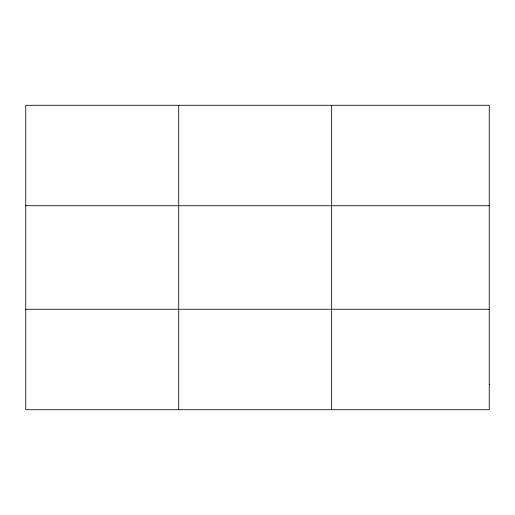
<?xml version="1.0" encoding="UTF-8"?>
<svg xmlns="http://www.w3.org/2000/svg" width="515" height="515" viewBox="0 0 515 515"><rect width="100%" height="100%" fill="white"/><g stroke="black" fill="none" stroke-linecap="round" stroke-linejoin="round"><path stroke-width="0.77" d="M178.705 409.721L178.705 105.279M331.66 409.721L331.66 105.279M25.75 205.743L489.25 205.743M25.75 309.257L489.25 309.257M489.25 384.608L489.25 409.721L25.75 409.721L25.75 105.279L489.25 105.279L489.25 384.608"/></g></svg>
